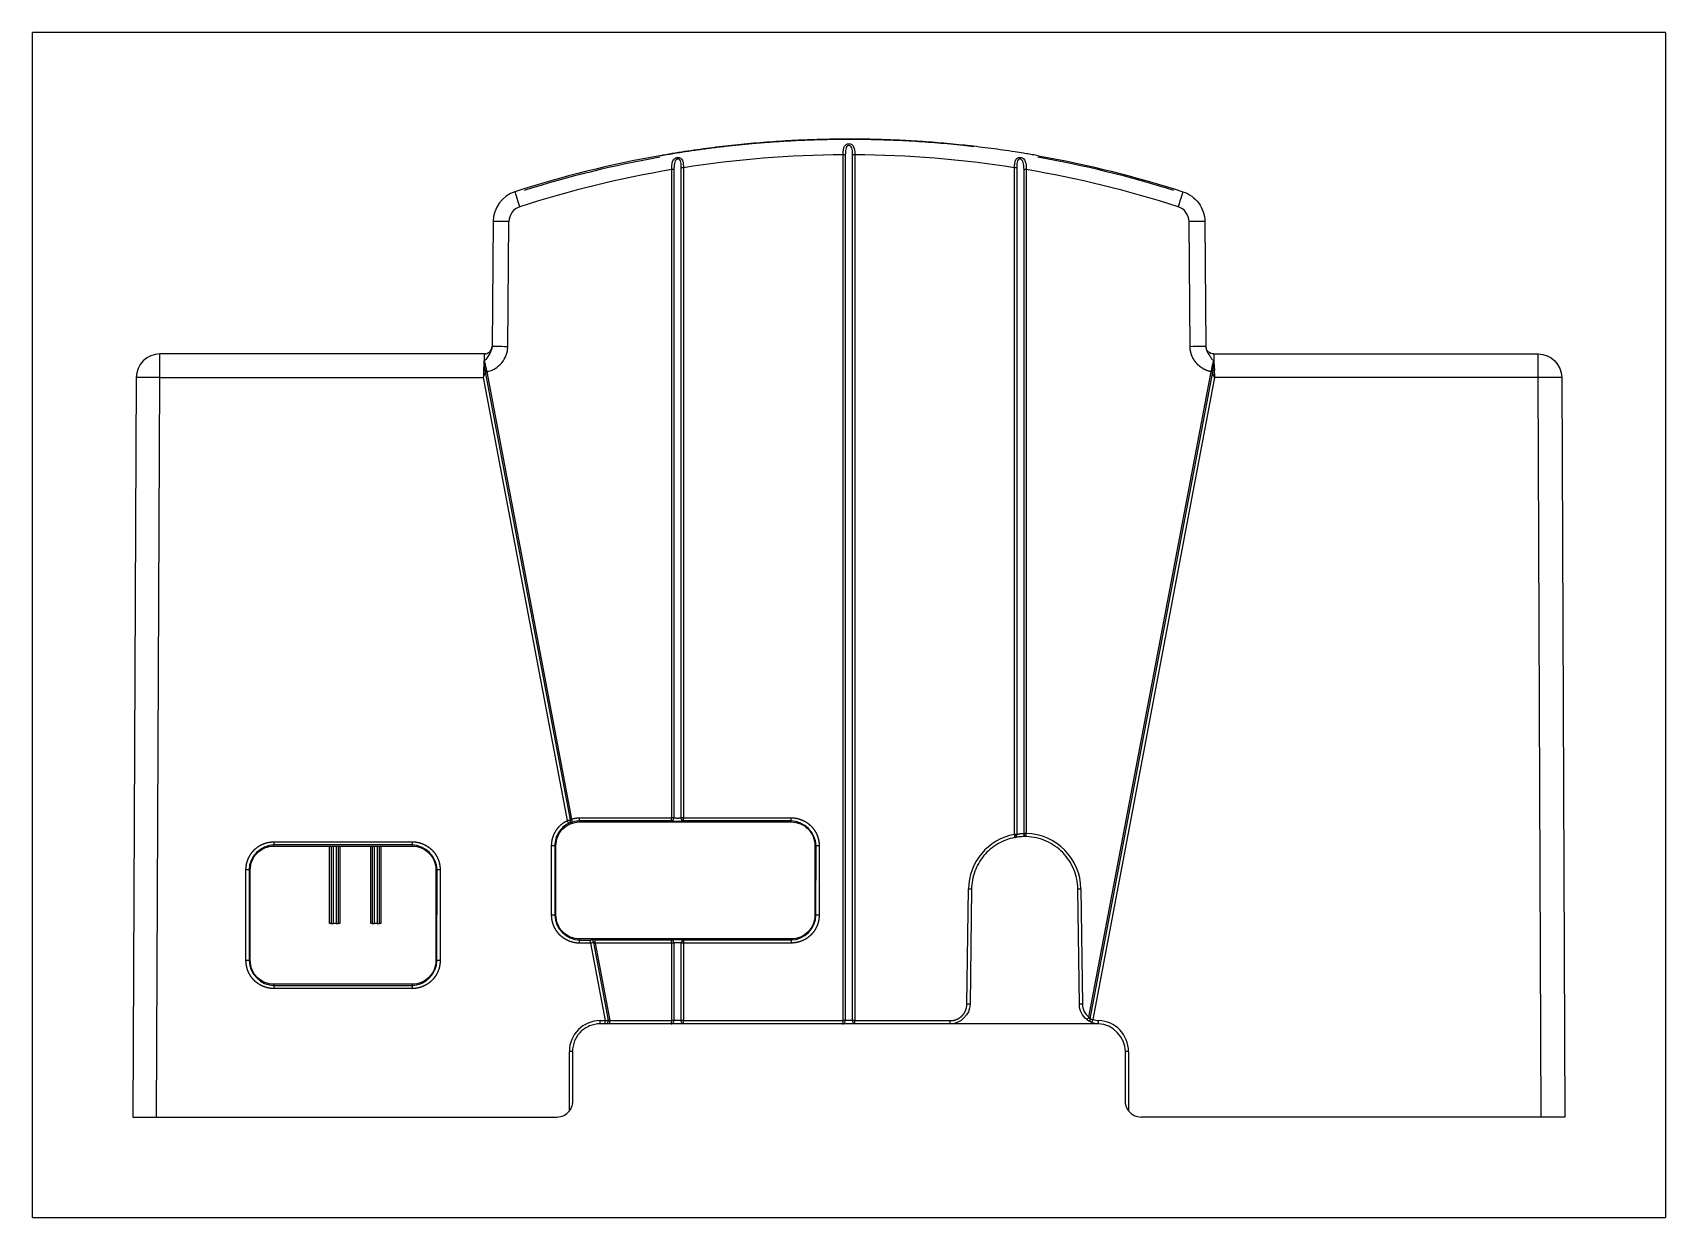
# Model space of a CAD drawing. Header units: inches. Extents: x 0 to 1189, y 0 to 841.
# Drawn here: x 337.7 to 441.1, y 459.9 to 534.9 of the extents above; entities that cross this region are included whole.
import ezdxf

# ---------------------------------------------------------------- set-up
doc = ezdxf.new("R2010")
doc.units = ezdxf.units.IN
doc.header["$MEASUREMENT"] = 0
doc.layers.add('1', color=7, linetype='Continuous', true_color=0xffffff)

msp = doc.modelspace()

# ---------------------------------------------------------------- linework, layer by layer
at = {"layer": '1', "color": 251}
for p, q in [((337.7018, 459.9205), (337.7018, 534.9089)), ((441.0568, 534.9089), (337.7018, 534.9089)), ((441.0568, 534.9089), (441.0568, 459.9205)), ((337.7018, 459.9205), (441.0568, 459.9205))]:
    msp.add_line(p, q, dxfattribs=at)
at = {"layer": '1', "color": 21}
for p, q in [((389.006, 472.3712), (389.006, 527.1729)), ((389.1451, 527.1726), (389.1451, 472.3708)), ((389.6086, 472.3708), (389.6086, 527.1726)), ((389.7477, 527.1729), (389.7477, 472.3712)), ((378.156, 485.2116), (378.156, 526.2383)), ((378.2951, 526.238), (378.2951, 485.2113)), ((378.7586, 485.2113), (378.7586, 526.3583)), ((378.8977, 526.3586), (378.8977, 485.2116)), ((399.856, 484.1621), (399.856, 526.3586)), ((399.9951, 526.3583), (399.9951, 484.1618)), ((400.4586, 484.2195), (400.4586, 526.238)), ((400.5977, 526.2383), (400.5977, 484.2199)), ((366.85, 522.9533), (366.7809, 515.0364)), ((367.7809, 515.0312), (367.85, 522.9481)), ((410.9728, 515.0312), (410.9037, 522.9481)), ((411.9037, 522.9533), (411.9728, 515.0364)), ((366.7809, 515.0364), (366.7812, 515.0661)), ((411.9728, 515.0364), (411.9725, 515.0661)), ((345.7561, 513.0757), (345.7561, 514.5705)), ((366.2812, 514.5705), (345.7561, 514.5705)), ((412.4725, 514.5705), (432.9976, 514.5705)), ((432.9976, 513.0757), (432.9976, 514.5705)), ((344.2561, 513.077), (344.0518, 466.2705)), ((345.5518, 466.2705), (345.7561, 513.0757)), ((345.7561, 513.0757), (366.2302, 513.0757)), ((366.2302, 513.0757), (371.5439, 485.0339)), ((371.7437, 485.0813), (366.3716, 513.4314)), ((366.4522, 513.4466), (371.8173, 485.1335)), ((404.5606, 472.5954), (412.3015, 513.4466)), ((412.3821, 513.4314), (404.6241, 472.4902)), ((412.5235, 513.0757), (404.8241, 472.4437)), ((432.9976, 513.0757), (412.5235, 513.0757)), ((433.2019, 466.2705), (432.9976, 513.0757)), ((434.4976, 513.077), (434.7018, 466.2705)), ((372.3268, 485.0096), (372.3268, 485.2101)), ((372.3268, 485.2101), (378.156, 485.2101)), ((372.3268, 484.9455), (372.3268, 485.0096)), ((378.1237, 485.0096), (372.3268, 485.0096)), ((372.3268, 484.9455), (385.7268, 484.9455)), ((378.8977, 485.2101), (385.7268, 485.2101)), ((385.7268, 485.0096), (378.93, 485.0096)), ((385.7268, 485.0096), (385.7268, 485.2101)), ((385.7268, 484.9455), (385.7268, 485.0096)), ((352.9768, 483.6926), (361.7268, 483.6926)), ((352.9768, 483.6926), (352.9768, 483.4922)), ((361.7268, 483.4922), (352.9768, 483.4922)), ((352.9768, 483.4205), (352.9768, 483.4922)), ((352.9768, 483.4205), (361.7268, 483.4205)), ((356.5018, 478.5205), (356.5018, 483.4207)), ((356.601, 483.4207), (356.601, 478.5205)), ((356.748, 478.5205), (356.748, 483.4207)), ((356.9057, 483.4207), (356.9057, 478.5205)), ((357.0527, 478.5205), (357.0527, 483.4207)), ((357.1518, 483.4207), (357.1518, 478.5205)), ((359.1018, 478.5205), (359.1018, 483.4207)), ((359.201, 483.4207), (359.201, 478.5205)), ((359.348, 478.5205), (359.348, 483.4207)), ((359.5057, 483.4207), (359.5057, 478.5205)), ((359.6527, 478.5205), (359.6527, 483.4207)), ((359.7518, 483.4207), (359.7518, 478.5205)), ((361.7268, 483.6926), (361.7268, 483.4922)), ((361.7268, 483.4205), (361.7268, 483.4922)), ((370.5561, 479.0461), (370.5553, 483.4461)), ((370.8268, 483.4455), (370.755, 483.4454)), ((370.755, 483.4454), (370.7558, 479.0454)), ((370.8268, 479.0455), (370.8268, 483.4455)), ((387.2268, 483.4455), (387.2268, 479.0455)), ((387.2268, 483.4455), (387.2908, 483.4454)), ((387.29, 479.0454), (387.2908, 483.4454)), ((387.4905, 483.4461), (387.4897, 479.0461)), ((351.2066, 476.1711), (351.2056, 481.9211)), ((351.4768, 481.9205), (351.4053, 481.9204)), ((351.4053, 481.9204), (351.4064, 476.1704)), ((351.4768, 476.1705), (351.4768, 481.9205)), ((363.2268, 481.9205), (363.2268, 476.1705)), ((363.2268, 481.9205), (363.2984, 481.9204)), ((363.2973, 476.1704), (363.2984, 481.9204)), ((363.4981, 481.9211), (363.4971, 476.1711)), ((396.843, 473.4074), (396.9385, 480.7042)), ((397.1385, 480.7009), (397.043, 473.4041)), ((403.9607, 473.4029), (403.8652, 480.7009)), ((404.0652, 480.7042), (404.1607, 473.4062)), ((370.8268, 479.0455), (370.7558, 479.0454)), ((387.2268, 479.0455), (387.29, 479.0454)), ((356.601, 478.5205), (356.5018, 478.5205)), ((356.601, 478.5205), (356.748, 478.5205)), ((356.9057, 478.5205), (356.748, 478.5205)), ((356.9057, 478.5205), (357.0527, 478.5205)), ((357.1518, 478.5205), (357.0527, 478.5205)), ((359.201, 478.5205), (359.1018, 478.5205)), ((359.201, 478.5205), (359.348, 478.5205)), ((359.5057, 478.5205), (359.348, 478.5205)), ((359.5057, 478.5205), (359.6527, 478.5205)), ((359.7518, 478.5205), (359.6527, 478.5205)), ((372.3268, 477.5455), (372.3268, 477.4747)), ((385.7268, 477.5455), (372.3268, 477.5455)), ((385.7268, 477.5455), (385.7268, 477.4825)), ((372.3268, 477.2756), (372.3268, 477.4747)), ((372.3268, 477.4747), (373.014, 477.4747)), ((373.014, 477.2756), (372.3268, 477.2756)), ((373.014, 477.2756), (373.014, 477.4747)), ((373.014, 477.2756), (373.9434, 472.3712)), ((374.1464, 472.4014), (373.2168, 477.307)), ((373.3048, 477.4825), (378.1237, 477.4825)), ((373.3048, 477.2835), (373.3048, 477.4825)), ((373.3048, 477.2835), (374.2356, 472.3712)), ((378.156, 477.2835), (373.3048, 477.2835)), ((378.156, 472.3712), (378.156, 477.2818)), ((378.2951, 477.2814), (378.2951, 472.3708)), ((378.7586, 472.3708), (378.7586, 477.2814)), ((385.7268, 477.2835), (378.8977, 477.2835)), ((378.8977, 477.2818), (378.8977, 472.3712)), ((378.93, 477.4825), (385.7268, 477.4825)), ((385.7268, 477.4825), (385.7268, 477.2835)), ((351.4768, 476.1705), (351.4064, 476.1704)), ((363.2268, 476.1705), (363.2973, 476.1704)), ((352.9768, 474.6705), (352.9768, 474.6002)), ((361.7268, 474.6705), (352.9768, 474.6705)), ((352.9768, 474.6002), (352.9768, 474.4012)), ((352.9768, 474.6002), (361.7268, 474.6002)), ((361.7268, 474.4012), (352.9768, 474.4012)), ((361.7268, 474.6705), (361.7268, 474.6002)), ((361.7268, 474.6002), (361.7268, 474.4012)), ((373.6268, 472.1705), (373.6268, 472.3712)), ((373.6268, 472.3712), (373.9434, 472.3712)), ((373.9434, 472.1705), (373.9434, 472.3712)), ((374.2356, 472.1705), (374.2356, 472.3712)), ((374.2356, 472.3712), (378.156, 472.3712)), ((378.156, 472.3707), (378.156, 472.3712)), ((378.2951, 472.3708), (378.2951, 472.3707)), ((378.7586, 472.3707), (378.7586, 472.3708)), ((378.8977, 472.3712), (389.006, 472.3712)), ((378.8977, 472.3712), (378.8977, 472.3707)), ((389.006, 472.3707), (389.006, 472.3712)), ((389.1451, 472.3708), (389.1451, 472.3707)), ((389.6086, 472.3707), (389.6086, 472.3708)), ((389.7477, 472.3712), (395.7931, 472.3712)), ((389.7477, 472.3712), (389.7477, 472.3707)), ((395.7931, 472.1705), (395.7931, 472.3712)), ((405.1757, 472.1698), (405.1813, 472.3704)), ((373.9434, 472.1705), (373.6268, 472.1705)), ((373.9851, 472.1705), (373.9434, 472.1705)), ((374.2356, 472.1705), (373.9851, 472.1705)), ((378.1237, 472.1705), (374.2356, 472.1705)), ((378.93, 472.1705), (378.1237, 472.1705)), ((388.9737, 472.1705), (378.93, 472.1705)), ((389.78, 472.1705), (388.9737, 472.1705)), ((395.7931, 472.1705), (389.78, 472.1705)), ((405.1268, 472.1705), (395.8078, 472.1705)), ((371.6768, 466.6705), (371.6768, 470.4212)), ((371.8768, 470.4205), (371.8768, 467.2705)), ((406.8768, 467.2705), (406.8768, 470.4205)), ((407.0768, 470.4212), (407.0768, 466.6705)), ((344.0518, 466.2705), (345.5518, 466.2705)), ((345.5518, 466.2705), (370.8768, 466.2705)), ((433.2019, 466.2705), (407.8768, 466.2705)), ((434.7018, 466.2705), (433.2019, 466.2705))]:
    msp.add_line(p, q, dxfattribs=at)
for centre, radius, start, end in [((368.8499, 522.9394), 1, 107.909807, 179.499995), ((409.9038, 522.9394), 1, 0.500005, 72.090193), ((366.2812, 515.0705), 0.5, 270, 359.5), ((345.7561, 513.0705), 1.5, 90, 179.75), ((400.5018, 480.6575), 3.5636, 100.441007, 179.25), ((400.5018, 480.6575), 3.5636, 0.75005, 88.459385), ((405.2106, 473.42), 1.05, 180.75, 231.749793), ((373.6268, 470.4212), 1.95, 90, 180), ((405.1268, 470.4212), 1.95, 0, 88.400113), ((370.8768, 467.2705), 1, 270, 323.130102), ((407.8768, 467.2705), 1, 216.869898, 270)]:
    msp.add_arc(centre, radius, start, end, dxfattribs=at)
at = {"layer": '1', "color": 21, "extrusion": (0, 0, -1)}
for centre, radius, start, end in [((-412.4725, 515.0705), 0.5, 270, 359.5), ((-432.9976, 513.0705), 1.5, 90, 179.75)]:
    msp.add_arc(centre, radius, start, end, dxfattribs=at)
at = {"layer": '1', "color": 21}
for centre, major_axis, ratio, start_param, end_param in [((389.3768, 459.4239), (0, 67.75), 1, 0.00547324, 0.15529787), ((389.006, 527.1724), (0.15, 0), 0.00349065, 0.38439677, 1.57079633), ((389.7477, 527.1724), (-0.15, 0), 0.00349065, 4.71238898, 5.89878853), ((389.3768, 459.4239), (0, 67.75), 1, 6.12788744, 6.27771207), ((389.3768, 459.4239), (67.75, 0), 1, 1.73718381, 1.88338133), ((389.3768, 459.4222), (68.65, 0), 1, 1.74594566, 1.8750085), ((378.156, 526.2378), (0.15, 0), 0.00349065, 0.38439677, 1.57079633), ((378.8977, 526.3581), (-0.15, 0), 0.00349065, 4.71238898, 5.89878853), ((399.856, 526.3581), (-0.15, 0), 0.00349065, 3.52598943, 4.71238898), ((400.5977, 526.2378), (0.15, 0), 0.00349065, 1.57079633, 2.75719588), ((389.3768, 459.4239), (67.75, 0), 1, 1.25821132, 1.40440884), ((389.3768, 459.4222), (0, 68.65), 1, 5.97897314, 6.10803598), ((368.5424, 523.8874), (-0.3075, 0.9515), 0.00107355, 4.71571049, 6.28318531), ((410.2113, 523.8874), (0.3075, 0.9515), 0.00107355, 0, 1.56747482), ((367.8506, 522.9443), (-1, 0.0087), 0.00349056, 4.71244991, 6.28318531), ((410.9031, 522.9449), (1, 0.0087), 0.00349056, 0, 1.5707354), ((367.7815, 515.0274), (-1, 0.0087), 0.00349052, 4.71244991, 6.28318531), ((410.9722, 515.028), (1, 0.0087), 0.00349052, 0, 1.5707354), ((366.2621, 513.801), (0.1499, -0.0065), 0.54078359, 1.22564991, 1.59411912), ((366.2754, 513.9746), (0.1491, -0.0168), 0.66740656, 1.55026049, 1.64567867), ((366.2992, 514.1398), (-0.0972, -0.0235), 0.63991724, 1.32070038, 1.45791893), ((366.3521, 513.9245), (-0.097, -0.0242), 0.44363057, 1.08269576, 1.51743073), ((412.4016, 513.9245), (0.097, -0.0242), 0.44363057, 4.76575458, 5.20048955), ((412.4916, 513.801), (-0.1499, -0.0065), 0.54078359, 4.68906619, 5.0575354), ((412.4545, 514.1398), (0.0972, -0.0235), 0.63991724, 4.82526638, 4.96248493), ((412.4783, 513.9746), (-0.1491, -0.0168), 0.66740656, 4.63750664, 4.73292481), ((345.7564, 513.0703), (1.5, -0.0065), 0.00349062, 1.57082679, 3.14159265), ((366.2479, 513.4756), (0.1498, 0.0082), 0.29966713, 0.71798165, 1.55437004), ((366.4333, 513.5351), (-0.0971, -0.024), 0.08495399, 0.68143748, 1.56292456), ((366.4514, 513.4512), (-0.0983, -0.0183), 0.00738148, 0.60758065, 1.57005958), ((366.4522, 513.4469), (0.0983, 0.0186), 0.00342962, 3.74918835, 4.7117391), ((412.3015, 513.4469), (0.0983, -0.0186), 0.00342962, 4.71303886, 5.67558961), ((412.3023, 513.4512), (0.0983, -0.0183), 0.00738148, 4.71312573, 5.67560465), ((412.3204, 513.5351), (0.0971, -0.024), 0.08495399, 4.72026075, 5.60174783), ((412.5057, 513.4756), (-0.1498, 0.0082), 0.29966713, 4.72881527, 5.56520366), ((432.9973, 513.0706), (-1.5, -0.0065), 0.00349062, 3.14159265, 4.71235852), ((371.5439, 485.0332), (-0.0882, 0.1795), 0.00153936, 3.19390402, 4.71552188), ((371.5824, 485.0503), (-0.0703, 0.1872), 0.8171319, 3.23242043, 4.57339983), ((371.8173, 485.1328), (-0.0582, 0.1913), 0.00101646, 3.19390757, 4.71572837), ((378.5268, 485.0201), (0.45, 0), 0.05239851, 3.60214665, 5.82263132), ((378.156, 485.2111), (-0.15, 0), 0.00349065, 3.52598943, 4.71238898), ((378.156, 485.2095), (0.1499, -0.0049), 0.00348876, 0.3858556, 1.57091126), ((378.8977, 485.2111), (-0.15, 0), 0.00349065, 4.71238898, 5.89878853), ((378.8977, 485.2095), (0.1499, 0.0049), 0.00348876, 1.57068139, 2.75573706), ((399.856, 484.1616), (-0.15, 0), 0.00349065, 3.52598943, 4.71238898), ((399.8564, 484.1527), (0.1496, 0.0108), 0.17162563, 4.73200771, 5.89054593), ((400.5977, 484.2193), (-0.15, 0), 0.00349065, 4.71238898, 5.89878853), ((400.5976, 484.2177), (0.15, -0.002), 0.0296424, 3.52623888, 4.71189532), ((370.5553, 483.4454), (-0.2, 0), 0.00349065, 3.19395285, 4.71238834), ((387.4905, 483.4454), (-0.2, 0), 0.00349065, 4.71238962, 6.23082511), ((351.2056, 481.9204), (-0.2, 0), 0.00349065, 3.19395285, 4.71238834), ((363.4981, 481.9204), (-0.2, 0), 0.00349065, 4.71238962, 6.23082511), ((396.9394, 480.7031), (0.2, -0.0026), 0.00349035, 0, 1.57088772), ((404.0643, 480.7039), (-0.2, -0.0026), 0.00349123, 4.71229758, 6.28318531), ((370.5561, 479.0454), (-0.2, 0), 0.00349065, 3.19395285, 4.71238834), ((387.4897, 479.0454), (-0.2, 0), 0.00349065, 4.71238962, 6.23082511), ((373.0135, 477.4773), (-0.0509, 0), 0.05149563, 1.58123253, 2.54378331), ((373.308, 477.4668), (-0.3054, 0.0002), 0.05149563, 4.72282522, 5.68537596), ((373.0556, 477.2761), (0.015, -0.1994), 0.81925497, 1.66490959, 3.05019712), ((378.5268, 477.472), (0.45, 0), 0.05241769, 0.46055399, 2.68103866), ((378.156, 477.283), (-0.1499, -0.0056), 0.00348818, 3.52761318, 4.71225765), ((378.156, 477.2812), (0.15, 0), 0.00349065, 0.38439677, 1.57079633), ((378.8977, 477.2812), (0.15, 0), 0.00349065, 1.57079633, 2.75719588), ((378.8977, 477.283), (-0.1499, 0.0056), 0.00348818, 4.71252031, 5.89716478), ((351.2066, 476.1704), (-0.2, 0), 0.00349065, 3.19395285, 4.71238834), ((363.4971, 476.1704), (-0.2, 0), 0.00349065, 4.71238962, 6.23082511), ((396.8439, 473.4063), (0.2, -0.0026), 0.00349035, 0, 1.57088772), ((404.1598, 473.406), (-0.2, -0.0026), 0.00349035, 4.71229759, 6.28318531), ((373.9851, 472.3705), (0, -0.2), 0.81613904, 0, 1.72620168), ((378.156, 472.3706), (-0.15, 0), 0.00349065, 3.52598943, 4.71238898), ((378.156, 472.3705), (0.15, 0.0001), 0.00130899, 0.38439524, 1.57079517), ((378.5268, 472.3705), (0.25, 0), 0.00279252, 0.38439694, 2.75719572), ((378.8977, 472.3706), (-0.15, 0), 0.00349065, 4.71238898, 5.89878853), ((378.8977, 472.3705), (0.15, -0.0001), 0.00130899, 1.57079844, 2.75719741), ((389.006, 472.3706), (-0.15, 0), 0.00349065, 3.52598943, 4.71238898), ((389.006, 472.3705), (0.15, 0.0001), 0.00130899, 0.38439524, 1.57079517), ((389.3768, 472.3705), (0.25, 0), 0.00279252, 0.38439694, 2.75719572), ((389.7477, 472.3706), (-0.15, 0), 0.00349065, 4.71238898, 5.89878853), ((389.7477, 472.3705), (0.15, -0.0001), 0.00130899, 1.57079844, 2.75719741), ((404.5606, 472.5947), (-0.1238, -0.1571), 0.00216106, 4.70964772, 6.28318531), ((404.7854, 472.4592), (-0.081, -0.1829), 0.81395982, 4.89847805, 6.28318531), ((404.8241, 472.443), (-0.0736, -0.186), 0.00128507, 4.70914348, 6.28318531), ((405.2106, 473.42), (0.219, 1.0269), 1, 2.97468414, 3.32377456), ((371.6768, 470.4205), (0.2, 0), 0.00349065, 0, 1.57079633), ((407.0768, 470.4205), (-0.2, 0), 0.00349065, 4.71238898, 6.28318531)]:
    msp.add_ellipse(centre, major_axis=major_axis, ratio=ratio, start_param=start_param, end_param=end_param, dxfattribs=at)
for points, degree, knots in [([(401.3566, 527.117), (401.2321, 527.1388), (400.9849, 527.1822), (400.6719, 527.2348), (400.3012, 527.2956), (399.8057, 527.3742), (399.1267, 527.4753), (398.1326, 527.6122), (396.887, 527.763), (395.3882, 527.9114), (393.8861, 528.027), (392.3824, 528.1096), (390.8793, 528.1591), (389.6089, 528.1731), (388.5714, 528.167), (387.7663, 528.1528), (386.9619, 528.1291), (386.1582, 528.096), (385.3554, 528.0535), (384.5535, 528.0016), (383.7526, 527.9404), (382.953, 527.8699), (382.1546, 527.7901), (381.3576, 527.7012), (380.5621, 527.6029), (379.7681, 527.4956), (378.9759, 527.3789), (378.1854, 527.2537), (377.6598, 527.1626), (377.3971, 527.117)], 3, [0, 0, 0, 0, 0.01574459, 0.03126916, 0.03953801, 0.06253422, 0.09377149, 0.12505366, 0.18753287, 0.25005799, 0.31266733, 0.37519335, 0.43763649, 0.49999743, 0.53344867, 0.56688275, 0.6002998, 0.63369993, 0.66708323, 0.70044977, 0.73379961, 0.76713279, 0.80044934, 0.83374927, 0.86703262, 0.90029936, 0.93354951, 0.96678306, 1, 1, 1, 1]), ([(377.3971, 527.117), (377.5394, 527.1419), (377.824, 527.1917), (378.2511, 527.263), (378.6781, 527.3317), (379.105, 527.3975), (379.5318, 527.4607), (379.9585, 527.5211), (380.385, 527.5787), (380.8114, 527.6337), (381.2375, 527.6859), (381.6635, 527.7354), (382.0893, 527.7821), (382.5148, 527.8262), (382.9401, 527.8676), (383.4096, 527.9103), (384.0305, 527.9624), (384.9103, 528.0269), (386.1121, 528.0967), (387.6367, 528.1549), (389.0296, 528.1738), (390.1823, 528.167), (390.9874, 528.1528), (391.7918, 528.1291), (392.5955, 528.096), (393.3983, 528.0535), (394.2002, 528.0016), (395.0011, 527.9404), (395.8007, 527.8699), (396.561, 527.794), (397.0545, 527.7393), (397.2821, 527.7129)], 3, [0, 0, 0, 0, 0.02171548, 0.04340491, 0.06506829, 0.08670563, 0.10831693, 0.12990219, 0.15146142, 0.17299461, 0.19450177, 0.2159829, 0.23743801, 0.25886711, 0.28027018, 0.30164725, 0.32971443, 0.37389791, 0.43419755, 0.51061347, 0.60314658, 0.64349854, 0.68382979, 0.7241405, 0.76443079, 0.80470078, 0.84495055, 0.88518017, 0.9253897, 0.96557916, 1, 1, 1, 1]), ([(389.006, 527.1729), (389.0088, 527.2745), (389.0136, 527.4563), (389.0659, 527.6815), (389.1737, 527.8359), (389.354, 527.8959), (389.5135, 527.8621), (389.6457, 527.7646), (389.7383, 527.5375), (389.7442, 527.3096), (389.7477, 527.1729)], 3, [0, 0, 0, 0, 0.15982092, 0.28607761, 0.39346343, 0.4995463, 0.57112041, 0.64291839, 0.78589804, 1, 1, 1, 1]), ([(389.6086, 527.1726), (389.6051, 527.2944), (389.5998, 527.4772), (389.5447, 527.6956), (389.3768, 527.8142), (389.2089, 527.6956), (389.1539, 527.4772), (389.1486, 527.2944), (389.1451, 527.1726)], 3, [0, 0, 0, 0, 0.25221599, 0.37833586, 0.50000072, 0.62171678, 0.74778717, 1, 1, 1, 1]), ([(378.156, 526.2383), (378.157, 526.3667), (378.1588, 526.5916), (378.2391, 526.8654), (378.4274, 527.0133), (378.6236, 527.0219), (378.7759, 526.9499), (378.8806, 526.7258), (378.8912, 526.4964), (378.8977, 526.3586)], 3, [0, 0, 0, 0, 0.20016306, 0.35066167, 0.49871132, 0.5705542, 0.64240454, 0.78528734, 1, 1, 1, 1]), ([(378.7586, 526.3583), (378.7548, 526.4744), (378.749, 526.6483), (378.7024, 526.8685), (378.5101, 526.9444), (378.3679, 526.792), (378.3027, 526.5643), (378.2981, 526.3684), (378.2951, 526.238)], 3, [0, 0, 0, 0, 0.23998066, 0.35967427, 0.4729215, 0.60266782, 0.73522425, 1, 1, 1, 1]), ([(399.856, 526.3586), (399.8618, 526.4633), (399.8718, 526.6466), (399.9305, 526.8703), (400.0548, 527.0119), (400.3028, 527.0288), (400.5048, 526.8758), (400.5948, 526.6069), (400.5966, 526.3765), (400.5977, 526.2383)], 3, [0, 0, 0, 0, 0.16396633, 0.28713056, 0.39438108, 0.50001019, 0.64145927, 0.78489086, 1, 1, 1, 1]), ([(400.4586, 526.238), (400.4574, 526.3581), (400.4549, 526.5951), (400.363, 526.856), (400.1867, 526.9266), (400.0518, 526.8668), (400.0043, 526.6492), (399.9988, 526.4747), (399.9951, 526.3583)], 3, [0, 0, 0, 0, 0.253501, 0.49974905, 0.52516468, 0.63897989, 0.75916117, 1, 1, 1, 1]), ([(410.5188, 524.839), (410.717, 524.7749), (410.905, 524.6797), (411.2428, 524.436), (411.3925, 524.2876), (411.639, 523.9519), (411.7358, 523.7647), (411.8673, 523.3695), (411.9019, 523.1616), (411.9037, 522.9533)], 3, [0, 0, 0, 0, 0.25, 0.25, 0.5, 0.5, 0.75, 0.75, 1, 1, 1, 1]), ([(366.7809, 515.0364), (366.7797, 514.8926), (366.7245, 514.7554), (366.5878, 514.5252), (366.5333, 514.4394), (366.4145, 514.2559), (366.3492, 514.1532), (366.2817, 514.1457)], 3, [0, 0, 0, 0, 0.5, 0.5, 0.75, 0.75, 1, 1, 1, 1]), ([(366.4522, 513.4466), (366.5429, 513.4677), (366.7246, 513.5101), (367.0568, 513.6823), (367.4176, 513.9859), (367.6585, 514.393), (367.7635, 514.7519), (367.7751, 514.9381), (367.7809, 515.0312)], 3, [0, 0, 0, 0, 0.12492742, 0.25035105, 0.49992338, 0.7495639, 0.87477128, 1, 1, 1, 1]), ([(412.3015, 513.4466), (412.1684, 513.4682), (412.0333, 513.5209), (411.9067, 513.5703), (411.783, 513.6455), (411.6643, 513.7176), (411.5574, 513.8088), (411.4505, 513.8999), (411.3601, 514.0065), (411.2699, 514.1128), (411.1981, 514.2337), (411.1261, 514.355), (411.0764, 514.4851), (411.0269, 514.6148), (411.0005, 514.7535), (410.9741, 514.8917), (410.9728, 515.0312)], 2, [0, 0, 0, 0.125, 0.125, 0.25, 0.25, 0.375, 0.375, 0.5, 0.5, 0.625, 0.625, 0.75, 0.75, 0.875, 0.875, 1, 1, 1]), ([(411.9728, 515.0364), (411.9871, 514.9462), (412.0177, 514.7523), (412.1551, 514.5373), (412.2738, 514.3593), (412.3572, 514.2091), (412.4433, 514.1615), (412.4719, 514.1457)], 3, [0, 0, 0, 0, 0.23235504, 0.49930481, 0.7514127, 0.91707986, 1, 1, 1, 1]), ([(366.2621, 513.8822), (366.2605, 513.8538), (366.2572, 513.7969), (366.2496, 513.7076), (366.2452, 513.6156), (366.247, 513.5523), (366.2479, 513.5206)], 3, [0, 0, 0, 0, 0.24984312, 0.499937, 0.74983805, 1, 1, 1, 1]), ([(366.3577, 513.8801), (366.3706, 513.8237), (366.39, 513.7391), (366.4125, 513.618), (366.4272, 513.5571), (366.4345, 513.5266)], 3, [0, 0, 0, 0, 0.49932247, 0.74968664, 1, 1, 1, 1]), ([(412.3192, 513.5266), (412.3329, 513.5876), (412.3536, 513.6791), (412.3753, 513.7969), (412.3891, 513.8524), (412.396, 513.8801)], 3, [0, 0, 0, 0, 0.49986769, 0.75017166, 1, 1, 1, 1]), ([(412.4725, 514.5705), (412.4728, 514.5499), (412.4729, 514.5379), (412.4731, 514.5231), (412.4733, 514.5056), (412.4735, 514.4852), (412.4738, 514.462), (412.4741, 514.4359), (412.4744, 514.407), (412.4748, 514.3752), (412.4752, 514.3407), (412.4756, 514.3033), (412.4761, 514.2631), (412.4766, 514.2201), (412.4771, 514.1745), (412.4777, 514.1263), (412.4781, 514.0922), (412.4783, 514.075)], 3, [0, 0, 0, 0, 0.25098696, 0.30222744, 0.35381564, 0.40575158, 0.45803526, 0.5106667, 0.56364589, 0.61697286, 0.67064761, 0.72467015, 0.77904049, 0.83375863, 0.88882459, 0.94423838, 1, 1, 1, 1]), ([(412.4916, 513.8822), (412.4922, 513.8695), (412.4935, 513.8413), (412.4972, 513.7919), (412.5007, 513.746), (412.5046, 513.6946), (412.5069, 513.6436), (412.5079, 513.5813), (412.5065, 513.5403), (412.5057, 513.5206)], 3, [0, 0, 0, 0, 0.11190364, 0.24984661, 0.42744873, 0.49993379, 0.6775914, 0.84421244, 1, 1, 1, 1]), ([(366.2479, 513.5206), (366.2485, 513.5061), (366.2497, 513.4772), (366.2501, 513.4334), (366.2495, 513.3894), (366.2481, 513.3451), (366.245, 513.2783), (366.2391, 513.1885), (366.2332, 513.1133), (366.2302, 513.0757)], 3, [0, 0, 0, 0, 0.10024432, 0.20029845, 0.30023936, 0.4001337, 0.50003603, 0.74981272, 1, 1, 1, 1]), ([(366.2302, 513.0757), (366.2583, 513.1376), (366.3003, 513.2304), (366.3471, 513.3501), (366.363, 513.4072), (366.3709, 513.4357)], 3, [0, 0, 0, 0, 0.50075274, 0.75079724, 1, 1, 1, 1]), ([(412.5235, 513.0757), (412.5173, 513.0893), (412.5051, 513.116), (412.4874, 513.1551), (412.471, 513.1921), (412.4558, 513.2271), (412.442, 513.2601), (412.4297, 513.2911), (412.4187, 513.3201), (412.4092, 513.3471), (412.4009, 513.3721), (412.3939, 513.395), (412.3879, 513.4161), (412.3845, 513.4294), (412.3829, 513.4357)], 3, [0, 0, 0, 0, 0.11065141, 0.21633226, 0.31704321, 0.41278502, 0.50355865, 0.58936522, 0.67020611, 0.74608299, 0.81699791, 0.88295343, 0.94395276, 1, 1, 1, 1]), ([(412.5057, 513.5206), (412.5051, 513.5045), (412.5038, 513.471), (412.5038, 513.4182), (412.505, 513.3609), (412.508, 513.2906), (412.5142, 513.1952), (412.52, 513.12), (412.5235, 513.0757)], 3, [0, 0, 0, 0, 0.11153731, 0.2320036, 0.36147886, 0.50002742, 0.70571777, 1, 1, 1, 1]), ([(370.5553, 483.4461), (370.5554, 483.568), (370.5729, 483.6909), (370.5903, 483.8123), (370.6246, 483.9319), (370.6924, 484.1687), (370.823, 484.3806), (370.9537, 484.5927), (371.1365, 484.7579), (371.3197, 484.9236), (371.5439, 485.0339)], 2, [0, 0, 0, 0.125, 0.125, 0.25, 0.25, 0.5, 0.5, 0.75, 0.75, 1, 1, 1]), ([(371.632, 484.854), (371.5012, 484.7897), (371.3792, 484.7077), (371.163, 484.5124), (371.0694, 484.399), (370.8399, 484.0271), (370.755, 483.7369), (370.755, 483.4454)], 3, [0, 0, 0, 0, 0.25, 0.25, 0.5, 0.5, 1, 1, 1, 1]), ([(370.8268, 483.4455), (370.8268, 483.8382), (370.9885, 484.2284), (371.5439, 484.7838), (371.9341, 484.9455), (372.3268, 484.9455)], 3, [0, 0, 0, 0, 0.5, 0.5, 1, 1, 1, 1]), ([(371.5439, 485.0339), (371.552, 485.0359), (371.5679, 485.0398), (371.5913, 485.0455), (371.6136, 485.0509), (371.6349, 485.056), (371.6548, 485.0607), (371.6733, 485.0651), (371.6904, 485.0691), (371.706, 485.0727), (371.72, 485.076), (371.7327, 485.0788), (371.7396, 485.0804), (371.7441, 485.0814)], 3, [0, 0, 0, 0, 0.10337376, 0.20425274, 0.30263743, 0.39852838, 0.49192618, 0.58283152, 0.67124512, 0.75716781, 0.8406005, 0.92154419, 1, 1, 1, 1]), ([(371.6654, 484.8687), (371.6611, 484.867), (371.6568, 484.8653), (371.6526, 484.8635), (371.6421, 484.8589), (371.6358, 484.8558), (371.6316, 484.8538)], 3, [0, 0, 0, 0, 0.25266376, 0.50079523, 0.75107485, 1, 1, 1, 1]), ([(371.8755, 484.9417), (371.8684, 484.9395), (371.8543, 484.9352), (371.8334, 484.9285), (371.813, 484.9218), (371.7931, 484.9151), (371.7736, 484.9083), (371.7489, 484.8995), (371.7204, 484.8891), (371.6903, 484.8779), (371.6744, 484.872), (371.6663, 484.8691)], 3, [0, 0, 0, 0, 0.08323688, 0.16556152, 0.24766827, 0.33025629, 0.41401203, 0.49959329, 0.6647759, 0.83016616, 1, 1, 1, 1]), ([(371.7437, 485.0813), (371.7473, 485.0843), (371.7508, 485.0872), (371.7613, 485.0957), (371.7769, 485.1076), (371.796, 485.1211), (371.8109, 485.1297), (371.8173, 485.1335)], 3, [0, 0, 0, 0, 0.12543388, 0.29228834, 0.50069119, 0.7856938, 1, 1, 1, 1]), ([(378.1237, 485.0096), (378.1317, 485.0235), (378.1476, 485.0511), (378.1556, 485.1601), (378.156, 485.2076), (378.156, 485.2122)], 3, [0, 0, 0, 0, 0.50063987, 0.99766596, 1, 1, 1, 1]), ([(378.1237, 485.0096), (378.1446, 485.0135), (378.1862, 485.0211), (378.2635, 485.0789), (378.2824, 485.1548), (378.2949, 485.2052)], 3, [0, 0, 0, 0, 0.25284201, 0.50485414, 1, 1, 1, 1]), ([(378.2946, 485.2114), (378.2991, 485.2104), (378.3054, 485.2091), (378.3184, 485.2072), (378.3331, 485.2054), (378.3494, 485.2038), (378.367, 485.2024), (378.3857, 485.2011), (378.4051, 485.2), (378.4251, 485.1991), (378.4455, 485.1983), (378.466, 485.1977), (378.4865, 485.1973), (378.5067, 485.197), (378.5327, 485.1969), (378.5648, 485.1972), (378.603, 485.1981), (378.6408, 485.1995), (378.677, 485.2016), (378.7099, 485.2042), (378.7387, 485.2074), (378.7519, 485.21), (378.7586, 485.2113)], 3, [0, 0, 0, 0, 0.0434089, 0.08599153, 0.12774892, 0.16868217, 0.20879245, 0.24808101, 0.28654918, 0.32419837, 0.36103011, 0.39704601, 0.43224783, 0.46663742, 0.50021679, 0.56318115, 0.62894007, 0.69750479, 0.76888509, 0.84308954, 0.92012565, 1, 1, 1, 1]), ([(378.93, 485.0096), (378.8859, 485.0227), (378.7979, 485.0488), (378.7718, 485.1531), (378.7588, 485.2052)], 3, [0, 0, 0, 0, 0.50034904, 1, 1, 1, 1]), ([(385.7268, 485.2101), (385.8981, 485.21), (386.0701, 485.1753), (386.24, 485.141), (386.4001, 485.0748), (386.5601, 485.0087), (386.7054, 484.9126), (386.851, 484.8163), (386.9726, 484.6946), (387.0946, 484.5725), (387.1918, 484.4268), (387.2869, 484.2842), (387.3541, 484.1223), (387.421, 483.9612), (387.4556, 483.7912), (387.4905, 483.6202), (387.4905, 483.4461)], 2, [0, 0, 0, 0.125, 0.125, 0.25, 0.25, 0.375, 0.375, 0.5, 0.5, 0.625, 0.625, 0.75, 0.75, 0.875, 0.875, 1, 1, 1]), ([(385.7268, 484.9455), (386.1195, 484.9455), (386.5098, 484.7838), (387.0652, 484.2284), (387.2268, 483.8382), (387.2268, 483.4455)], 3, [0, 0, 0, 0, 0.5, 0.5, 1, 1, 1, 1]), ([(399.8618, 483.959), (399.4858, 483.8861), (399.1225, 483.7484), (398.4628, 483.3592), (398.1666, 483.1078), (397.6754, 482.5202), (397.4805, 482.184), (397.2146, 481.4658), (397.1435, 481.0838), (397.1385, 480.7009)], 3, [0, 0, 0, 0, 0.25, 0.25, 0.5, 0.5, 0.75, 0.75, 1, 1, 1, 1]), ([(399.8618, 483.959), (399.867, 483.9696), (399.8775, 483.991), (399.8666, 484.0818), (399.8611, 484.1273)], 3, [0, 0, 0, 0, 0.50007269, 1, 1, 1, 1]), ([(399.8618, 483.959), (399.8801, 483.9651), (399.9168, 483.9772), (399.9614, 484.0227), (399.9859, 484.0729), (399.9937, 484.1123), (399.9953, 484.1325), (399.9955, 484.1427), (399.9954, 484.1478), (399.9953, 484.1526)], 3, [0, 0, 0, 0, 0.25010423, 0.49899602, 0.74833776, 0.87396841, 0.93696788, 0.96850081, 1, 1, 1, 1]), ([(400.6228, 484.0183), (400.6175, 484.0185), (400.6072, 484.0188), (400.5889, 484.0193), (400.5687, 484.0198), (400.5466, 484.0202), (400.5224, 484.0204), (400.4963, 484.0205), (400.4451, 484.0202), (400.3614, 484.0182), (400.2412, 484.0111), (400.1213, 483.9995), (400.0306, 483.9876), (399.9673, 483.9778), (399.9256, 483.9708), (399.8895, 483.9643), (399.8711, 483.9608), (399.8618, 483.959)], 3, [0, 0, 0, 0, 0.03676586, 0.07284308, 0.10844282, 0.14378481, 0.1790936, 0.21459436, 0.25050866, 0.37561518, 0.49980854, 0.62392329, 0.74926495, 0.81197335, 0.87387884, 0.93616646, 1, 1, 1, 1]), ([(399.9955, 484.153), (399.9998, 484.1546), (400.0041, 484.1562), (400.017, 484.1608), (400.0343, 484.1666), (400.0574, 484.1737), (400.0974, 484.185), (400.1541, 484.1984), (400.2039, 484.2073), (400.2499, 484.2138), (400.3, 484.2189), (400.3553, 484.2213), (400.3969, 484.2207), (400.4314, 484.2196), (400.4487, 484.2185), (400.4586, 484.2179)], 3, [0, 0, 0, 0, 0.0356184, 0.07848254, 0.12860702, 0.18599934, 0.25066287, 0.39157183, 0.50022493, 0.50412921, 0.62490901, 0.75165722, 0.80593079, 0.88874106, 1, 1, 1, 1]), ([(400.6227, 484.0183), (400.6043, 484.02), (400.5859, 484.0239), (400.5505, 484.0378), (400.4841, 484.0887), (400.4687, 484.1664), (400.4586, 484.2179)], 3, [0, 0, 0, 0, 0.12675121, 0.25360603, 0.50510086, 1, 1, 1, 1]), ([(403.8652, 480.7009), (403.8596, 481.1274), (403.7719, 481.5527), (403.4448, 482.3406), (403.2055, 482.7029), (402.6092, 483.313), (402.2524, 483.5605), (401.4722, 483.9056), (401.049, 484.0029), (400.6228, 484.0183)], 3, [0, 0, 0, 0, 0.25, 0.25, 0.5, 0.5, 0.75, 0.75, 1, 1, 1, 1]), ([(351.2056, 481.9211), (351.2057, 482.093), (351.2404, 482.2658), (351.2748, 482.4364), (351.3413, 482.5973), (351.4077, 482.7579), (351.5042, 482.9039), (351.6009, 483.0501), (351.7231, 483.1723), (351.8456, 483.2949), (351.9919, 483.3924), (352.1352, 483.488), (352.2977, 483.5555), (352.4595, 483.6227), (352.6302, 483.6575), (352.802, 483.6925), (352.9768, 483.6926)], 2, [0, 0, 0, 0.125, 0.125, 0.25, 0.25, 0.375, 0.375, 0.5, 0.5, 0.625, 0.625, 0.75, 0.75, 0.875, 0.875, 1, 1, 1]), ([(351.4768, 481.9205), (351.4768, 482.3132), (351.6385, 482.7034), (352.1939, 483.2588), (352.5841, 483.4205), (352.9768, 483.4205)], 3, [0, 0, 0, 0, 0.5, 0.5, 1, 1, 1, 1]), ([(361.7268, 483.6926), (361.8988, 483.6925), (362.0716, 483.6577), (362.2422, 483.6233), (362.403, 483.5568), (362.5637, 483.4904), (362.7096, 483.3938), (362.8558, 483.2972), (362.978, 483.1749), (363.1005, 483.0524), (363.1981, 482.906), (363.2936, 482.7628), (363.3611, 482.6002), (363.4283, 482.4384), (363.463, 482.2677), (363.498, 482.0959), (363.4981, 481.9211)], 2, [0, 0, 0, 0.125, 0.125, 0.25, 0.25, 0.375, 0.375, 0.5, 0.5, 0.625, 0.625, 0.75, 0.75, 0.875, 0.875, 1, 1, 1]), ([(361.7268, 483.4205), (362.1195, 483.4205), (362.5098, 483.2588), (363.0652, 482.7034), (363.2268, 482.3132), (363.2268, 481.9205)], 3, [0, 0, 0, 0, 0.5, 0.5, 1, 1, 1, 1]), ([(372.3268, 477.2756), (372.155, 477.2757), (371.9823, 477.3105), (371.8117, 477.3449), (371.651, 477.4114), (371.4905, 477.4777), (371.3446, 477.5742), (371.1984, 477.6708), (371.0763, 477.793), (370.9538, 477.9154), (370.8563, 478.0617), (370.7608, 478.2049), (370.6933, 478.3673), (370.6261, 478.529), (370.5913, 478.6996), (370.5562, 478.8713), (370.5561, 479.0461)], 2, [0, 0, 0, 0.125, 0.125, 0.25, 0.25, 0.375, 0.375, 0.5, 0.5, 0.625, 0.625, 0.75, 0.75, 0.875, 0.875, 1, 1, 1]), ([(372.3268, 477.5455), (371.9341, 477.5455), (371.5439, 477.7071), (370.9885, 478.2625), (370.8268, 478.6528), (370.8268, 479.0455)], 3, [0, 0, 0, 0, 0.5, 0.5, 1, 1, 1, 1]), ([(387.4897, 479.0461), (387.4896, 478.875), (387.4549, 478.7031), (387.4207, 478.5333), (387.3545, 478.3733), (387.2884, 478.2134), (387.1923, 478.0682), (387.0961, 477.9227), (386.9745, 477.8012), (386.8525, 477.6793), (386.7069, 477.5822), (386.5643, 477.4871), (386.4026, 477.4199), (386.2416, 477.3531), (386.0718, 477.3184), (385.9009, 477.2836), (385.7268, 477.2835)], 2, [0, 0, 0, 0.125, 0.125, 0.25, 0.25, 0.375, 0.375, 0.5, 0.5, 0.625, 0.625, 0.75, 0.75, 0.875, 0.875, 1, 1, 1]), ([(387.2268, 479.0455), (387.2268, 478.6528), (387.0652, 478.2625), (386.5098, 477.7071), (386.1195, 477.5455), (385.7268, 477.5455)], 3, [0, 0, 0, 0, 0.5, 0.5, 1, 1, 1, 1]), ([(373.2168, 477.307), (373.2118, 477.3062), (373.2015, 477.3045), (373.1829, 477.3016), (373.1615, 477.2983), (373.1371, 477.2945), (373.1099, 477.2903), (373.08, 477.2857), (373.0477, 477.2807), (373.0254, 477.2774), (373.014, 477.2756)], 3, [0, 0, 0, 0, 0.10673257, 0.218683, 0.33585227, 0.45824112, 0.58585007, 0.71867943, 0.8567294, 1, 1, 1, 1]), ([(373.3048, 477.2835), (373.3, 477.2851), (373.2908, 477.2882), (373.2775, 477.2923), (373.2656, 477.2959), (373.2504, 477.3001), (373.2329, 477.3044), (373.222, 477.3062), (373.2168, 477.307)], 3, [0, 0, 0, 0, 0.14527284, 0.2798317, 0.40376535, 0.51718809, 0.76837993, 1, 1, 1, 1]), ([(378.156, 477.2835), (378.1535, 477.3357), (378.1484, 477.4402), (378.132, 477.4684), (378.1237, 477.4825)], 3, [0, 0, 0, 0, 0.49947808, 1, 1, 1, 1]), ([(378.2949, 477.2884), (378.2816, 477.3401), (378.255, 477.4436), (378.1675, 477.4695), (378.1237, 477.4825)], 3, [0, 0, 0, 0, 0.49962436, 1, 1, 1, 1]), ([(378.7591, 477.2813), (378.7546, 477.2823), (378.7483, 477.2837), (378.7353, 477.2857), (378.7206, 477.2876), (378.7043, 477.2893), (378.6867, 477.2909), (378.668, 477.2922), (378.6486, 477.2934), (378.6286, 477.2944), (378.6082, 477.2952), (378.5877, 477.2958), (378.5672, 477.2963), (378.5469, 477.2965), (378.521, 477.2967), (378.4889, 477.2964), (378.4507, 477.2954), (378.4129, 477.2939), (378.3767, 477.2917), (378.3438, 477.2889), (378.315, 477.2855), (378.3018, 477.2828), (378.2951, 477.2814)], 3, [0, 0, 0, 0, 0.04343383, 0.08603583, 0.12780735, 0.16874985, 0.20886485, 0.248154, 0.28661904, 0.32426183, 0.36108436, 0.39708877, 0.43227734, 0.46665251, 0.50021691, 0.56315378, 0.62888895, 0.69743729, 0.76881183, 0.84302397, 0.92008374, 1, 1, 1, 1]), ([(378.93, 477.4825), (378.9092, 477.4787), (378.8678, 477.4712), (378.7908, 477.4139), (378.7716, 477.3384), (378.7588, 477.2884)], 3, [0, 0, 0, 0, 0.25282396, 0.50481977, 1, 1, 1, 1]), ([(378.93, 477.4825), (378.9217, 477.4684), (378.9053, 477.4402), (378.9002, 477.3357), (378.8977, 477.2835)], 3, [0, 0, 0, 0, 0.50071978, 1, 1, 1, 1]), ([(352.9768, 474.4012), (352.805, 474.4013), (352.6324, 474.4361), (352.4619, 474.4704), (352.3012, 474.5368), (352.1407, 474.6032), (351.9949, 474.6996), (351.8488, 474.7962), (351.7267, 474.9183), (351.6042, 475.0408), (351.5067, 475.187), (351.4112, 475.3301), (351.3438, 475.4925), (351.2766, 475.6542), (351.2418, 475.8247), (351.2068, 475.9963), (351.2066, 476.1711)], 2, [0, 0, 0, 0.125, 0.125, 0.25, 0.25, 0.375, 0.375, 0.5, 0.5, 0.625, 0.625, 0.75, 0.75, 0.875, 0.875, 1, 1, 1]), ([(352.9768, 474.6705), (352.5841, 474.6705), (352.1939, 474.8321), (351.6385, 475.3875), (351.4768, 475.7778), (351.4768, 476.1705)], 3, [0, 0, 0, 0, 0.5, 0.5, 1, 1, 1, 1]), ([(363.4971, 476.1711), (363.4969, 475.9992), (363.4621, 475.8266), (363.4277, 475.6561), (363.3613, 475.4954), (363.2949, 475.335), (363.1984, 475.1891), (363.1018, 475.0431), (362.9797, 474.921), (362.8572, 474.7985), (362.711, 474.7011), (362.5678, 474.6056), (362.4054, 474.5382), (362.2438, 474.471), (362.0732, 474.4363), (361.9016, 474.4013), (361.7268, 474.4012)], 2, [0, 0, 0, 0.125, 0.125, 0.25, 0.25, 0.375, 0.375, 0.5, 0.5, 0.625, 0.625, 0.75, 0.75, 0.875, 0.875, 1, 1, 1]), ([(363.2268, 476.1705), (363.2268, 475.7778), (363.0652, 475.3875), (362.5098, 474.8321), (362.1195, 474.6705), (361.7268, 474.6705)], 3, [0, 0, 0, 0, 0.5, 0.5, 1, 1, 1, 1]), ([(395.7931, 472.3712), (396.0004, 472.3714), (396.1917, 472.4498), (396.3828, 472.5281), (396.5307, 472.6738), (396.6778, 472.8188), (396.7592, 473.0098), (396.8401, 473.1995), (396.843, 473.4074)], 2, [0, 0, 0, 0.25, 0.25, 0.5, 0.5, 0.75, 0.75, 1, 1, 1]), ([(404.4367, 472.4376), (404.2911, 472.5524), (404.1715, 472.7001), (404.0075, 473.0327), (403.9631, 473.2175), (403.9607, 473.4029)], 3, [0, 0, 0, 0, 0.5, 0.5, 1, 1, 1, 1]), ([(373.9434, 472.3712), (373.9518, 472.3724), (373.9683, 472.3749), (373.9924, 472.3785), (374.015, 472.3819), (374.036, 472.3851), (374.0554, 472.388), (374.0732, 472.3907), (374.0892, 472.393), (374.1037, 472.3952), (374.1165, 472.397), (374.1278, 472.3987), (374.1375, 472.4001), (374.1421, 472.4008), (374.1466, 472.4014)], 3, [0, 0, 0, 0, 0.10610328, 0.20806744, 0.30589215, 0.39957711, 0.48912205, 0.57452671, 0.65579089, 0.73291441, 0.80589714, 0.87473899, 0.93943994, 1, 1, 1, 1]), ([(374.1459, 472.4016), (374.1503, 472.4001), (374.1567, 472.3979), (374.1699, 472.3935), (374.1863, 472.388), (374.2083, 472.3804), (374.2256, 472.3746), (374.2356, 472.3712)], 3, [0, 0, 0, 0, 0.14988179, 0.31238979, 0.48795482, 0.70341366, 1, 1, 1, 1]), ([(378.1214, 472.1703), (378.1265, 472.17), (378.1455, 472.2223), (378.1504, 472.2579), (378.1522, 472.2759), (378.1549, 472.315), (378.1557, 472.3366), (378.156, 472.3619), (378.156, 472.3665), (378.156, 472.3711)], 3, [0, 0, 0, 0, 0.01610314, 0.55832297, 0.75474974, 0.75474974, 0.96078678, 0.96078678, 1, 1, 1, 1]), ([(378.1218, 472.1705), (378.1264, 472.1705), (378.131, 472.1707), (378.1356, 472.1709), (378.1402, 472.1714), (378.1629, 472.1748), (378.1815, 472.1814), (378.1984, 472.1913), (378.2024, 472.1937), (378.2215, 472.2055), (378.2396, 472.2223), (378.2656, 472.2579), (378.2751, 472.2759), (378.2892, 472.315), (378.2936, 472.3366), (378.295, 472.3619), (378.2951, 472.3665), (378.2951, 472.3711)], 3, [0, 0, 0, 0, 0.009234, 0.009234, 0.079051, 0.079051, 0.29536725, 0.29536725, 0.30934229, 0.30934229, 0.55802251, 0.55802251, 0.7544184, 0.7544184, 0.9607139, 0.9607139, 1, 1, 1, 1]), ([(378.9319, 472.1705), (378.9273, 472.1705), (378.9227, 472.1707), (378.9181, 472.1709), (378.9135, 472.1714), (378.8908, 472.1748), (378.8722, 472.1814), (378.8553, 472.1913), (378.8513, 472.1937), (378.8322, 472.2055), (378.8141, 472.2223), (378.7881, 472.2579), (378.7786, 472.2759), (378.7645, 472.315), (378.7601, 472.3366), (378.7587, 472.3619), (378.7586, 472.3665), (378.7586, 472.3711)], 3, [0, 0, 0, 0, 0.009234, 0.009234, 0.079051, 0.079051, 0.29536725, 0.29536725, 0.3093423, 0.3093423, 0.55802251, 0.55802251, 0.7544184, 0.7544184, 0.9607139, 0.9607139, 1, 1, 1, 1]), ([(378.9322, 472.1703), (378.9272, 472.17), (378.9082, 472.2223), (378.9033, 472.2579), (378.9014, 472.2759), (378.8988, 472.315), (378.8979, 472.3366), (378.8977, 472.3619), (378.8977, 472.3665), (378.8977, 472.3711)], 3, [0, 0, 0, 0, 0.01610314, 0.55832297, 0.75474974, 0.75474974, 0.96078678, 0.96078678, 1, 1, 1, 1]), ([(388.9714, 472.1703), (388.9765, 472.17), (388.9955, 472.2223), (389.0004, 472.2579), (389.0022, 472.2759), (389.0049, 472.315), (389.0057, 472.3366), (389.006, 472.3619), (389.006, 472.3665), (389.006, 472.3711)], 3, [0, 0, 0, 0, 0.01610314, 0.55832297, 0.75474974, 0.75474974, 0.96078678, 0.96078678, 1, 1, 1, 1]), ([(388.9718, 472.1705), (388.9764, 472.1705), (388.981, 472.1707), (388.9856, 472.1709), (388.9902, 472.1714), (389.0129, 472.1748), (389.0315, 472.1814), (389.0484, 472.1913), (389.0524, 472.1937), (389.0715, 472.2055), (389.0896, 472.2223), (389.1156, 472.2579), (389.1251, 472.2759), (389.1392, 472.315), (389.1436, 472.3366), (389.145, 472.3619), (389.1451, 472.3665), (389.1451, 472.3711)], 3, [0, 0, 0, 0, 0.009234, 0.009234, 0.079051, 0.079051, 0.29536725, 0.29536725, 0.30934229, 0.30934229, 0.55802251, 0.55802251, 0.7544184, 0.7544184, 0.9607139, 0.9607139, 1, 1, 1, 1]), ([(389.7819, 472.1705), (389.7773, 472.1705), (389.7727, 472.1707), (389.7681, 472.1709), (389.7635, 472.1714), (389.7408, 472.1748), (389.7222, 472.1814), (389.7053, 472.1913), (389.7013, 472.1937), (389.6822, 472.2055), (389.6641, 472.2223), (389.6381, 472.2579), (389.6286, 472.2759), (389.6145, 472.315), (389.6101, 472.3366), (389.6087, 472.3619), (389.6086, 472.3665), (389.6086, 472.3711)], 3, [0, 0, 0, 0, 0.009234, 0.009234, 0.079051, 0.079051, 0.29536725, 0.29536725, 0.3093423, 0.3093423, 0.55802251, 0.55802251, 0.7544184, 0.7544184, 0.9607139, 0.9607139, 1, 1, 1, 1]), ([(389.7822, 472.1703), (389.7772, 472.17), (389.7582, 472.2223), (389.7533, 472.2579), (389.7514, 472.2759), (389.7488, 472.315), (389.7479, 472.3366), (389.7477, 472.3619), (389.7477, 472.3665), (389.7477, 472.3711)], 3, [0, 0, 0, 0, 0.01610314, 0.55832297, 0.75474974, 0.75474974, 0.96078678, 0.96078678, 1, 1, 1, 1]), ([(404.7044, 472.2764), (404.6987, 472.2789), (404.6872, 472.2841), (404.668, 472.2931), (404.6475, 472.3032), (404.6255, 472.3146), (404.6022, 472.3272), (404.571, 472.3451), (404.5315, 472.3694), (404.4839, 472.4015), (404.4527, 472.4254), (404.4367, 472.4376)], 3, [0, 0, 0, 0, 0.08057267, 0.16148451, 0.24335713, 0.3267907, 0.41235252, 0.50056882, 0.66229755, 0.8279304, 1, 1, 1, 1]), ([(404.5606, 472.5954), (404.5637, 472.5878), (404.5698, 472.5733), (404.5797, 472.5533), (404.5904, 472.5344), (404.6018, 472.517), (404.6138, 472.5014), (404.6207, 472.4939), (404.6241, 472.4902)], 3, [0, 0, 0, 0, 0.18278896, 0.3491283, 0.49977912, 0.67586599, 0.84157219, 1, 1, 1, 1]), ([(404.6244, 472.4901), (404.6289, 472.4891), (404.6334, 472.488), (404.6471, 472.4847), (404.6667, 472.4801), (404.6936, 472.4737), (404.729, 472.4655), (404.7733, 472.4554), (404.8064, 472.4478), (404.8241, 472.4437)], 3, [0, 0, 0, 0, 0.06053524, 0.14854414, 0.26401189, 0.40691857, 0.57723936, 0.77494465, 1, 1, 1, 1]), ([(373.6268, 472.1705), (373.3978, 472.1705), (373.1688, 472.1249), (372.7455, 471.9496), (372.5514, 471.8199), (372.2274, 471.4959), (372.0977, 471.3018), (371.9224, 470.8785), (371.8768, 470.6495), (371.8768, 470.4205)], 3, [0, 0, 0, 0, 0.25, 0.25, 0.5, 0.5, 0.75, 0.75, 1, 1, 1, 1]), ([(404.7504, 472.2571), (404.746, 472.2588), (404.7374, 472.2623), (404.7249, 472.2675), (404.7131, 472.2726), (404.7089, 472.2744), (404.7046, 472.2763)], 3, [0, 0, 0, 0, 0.25213372, 0.50061837, 0.75608689, 1, 1, 1, 1]), ([(371.8768, 467.2705), (371.8768, 467.2449), (371.8758, 467.2187), (371.8718, 467.1673), (371.8689, 467.1417), (371.8569, 467.0652), (371.845, 467.0146), (371.8124, 466.9133), (371.7915, 466.8625), (371.7409, 466.7641), (371.7107, 466.7155), (371.6768, 466.6705)], 3, [0, 0, 0, 0, 0.125, 0.125, 0.25, 0.25, 0.5, 0.5, 0.75, 0.75, 1, 1, 1, 1]), ([(407.0768, 466.6705), (407.0425, 466.7163), (407.013, 466.7637), (406.9623, 466.8622), (406.9417, 466.9123), (406.8928, 467.0633), (406.8768, 467.1675), (406.8768, 467.2705)], 3, [0, 0, 0, 0, 0.25, 0.25, 0.5, 0.5, 1, 1, 1, 1])]:
    msp.add_open_spline(points, degree=degree, knots=knots, dxfattribs=at)
for points, degree in [([(377.3971, 527.117), (374.2958, 526.5684), (371.232, 525.8076), (368.2349, 524.839)], 3), ([(401.3569, 527.1186), (404.4583, 526.5698), (407.5219, 525.8075), (410.5188, 524.839)], 3), ([(368.2349, 524.839), (367.4246, 524.5771), (366.8574, 523.8049), (366.85, 522.9533)], 3), ([(366.2754, 514.075), (366.2693, 514.015), (366.2648, 513.9504), (366.2621, 513.8822)], 3), ([(366.2793, 514.5691), (366.2829, 514.5732), (366.2791, 514.388), (366.2754, 514.075)], 3), ([(366.2817, 514.1457), (366.2795, 514.1229), (366.2774, 514.0994), (366.2754, 514.075)], 3), ([(366.3717, 514.5787), (366.2811, 514.5619)], 1), ([(366.2817, 514.1457), (366.2889, 514.1223), (366.296, 514.0988), (366.3031, 514.0753)], 3), ([(366.2897, 514.0737), (366.2868, 514.0986), (366.2841, 514.1226), (366.2817, 514.1457)], 3), ([(366.3161, 513.8751), (366.3073, 513.9413), (366.2985, 514.0075), (366.2897, 514.0737)], 3), ([(366.3031, 514.0753), (366.3213, 514.0102), (366.3395, 513.9452), (366.3577, 513.8801)], 3), ([(366.3591, 513.5113), (366.3378, 513.6298), (366.3339, 513.7545), (366.3161, 513.8751)], 3), ([(412.4726, 514.5619), (412.3819, 514.5787)], 1), ([(412.4376, 513.8751), (412.4198, 513.7545), (412.4159, 513.6298), (412.3946, 513.5113)], 3), ([(412.396, 513.8801), (412.4142, 513.9452), (412.4324, 514.0102), (412.4505, 514.0753)], 3), ([(412.464, 514.0737), (412.4552, 514.0075), (412.4464, 513.9413), (412.4376, 513.8751)], 3), ([(412.4505, 514.0753), (412.4577, 514.0988), (412.4648, 514.1223), (412.4719, 514.1457)], 3), ([(412.4719, 514.1457), (412.4696, 514.1226), (412.4669, 514.0986), (412.464, 514.0737)], 3), ([(412.4719, 514.1457), (412.474, 514.1229), (412.4762, 514.0994), (412.4783, 514.075)], 3), ([(412.4783, 514.075), (412.4827, 514.0108), (412.4871, 513.9465), (412.4916, 513.8822)], 3), ([(366.3709, 513.4357), (366.367, 513.4609), (366.3631, 513.4861), (366.3591, 513.5113)], 3), ([(366.3716, 513.4314), (366.3713, 513.4329), (366.371, 513.4343), (366.3708, 513.4357)], 3), ([(366.4345, 513.5266), (366.4402, 513.5012), (366.4458, 513.4758), (366.4514, 513.4504)], 3), ([(366.4514, 513.4504), (366.4517, 513.4491), (366.4519, 513.4479), (366.4522, 513.4466)], 3), ([(412.3015, 513.4466), (412.3018, 513.4479), (412.302, 513.4491), (412.3022, 513.4504)], 3), ([(412.3022, 513.4504), (412.3079, 513.4758), (412.3135, 513.5012), (412.3192, 513.5266)], 3), ([(412.3829, 513.4357), (412.3827, 513.4343), (412.3824, 513.4329), (412.3821, 513.4314)], 3), ([(412.3946, 513.5113), (412.3906, 513.4861), (412.3867, 513.4609), (412.3828, 513.4357)], 3), ([(371.8173, 485.1335), (372.069, 485.2096), (372.3268, 485.2101)], 2), ([(372.3268, 485.0096), (372.174, 485.0096), (372.0216, 484.9862), (371.8755, 484.9417)], 3), ([(378.156, 485.2101), (378.156, 485.2106), (378.156, 485.2111), (378.156, 485.2116)], 3), ([(378.2951, 485.2113), (378.2949, 485.2052)], 1), ([(378.7588, 485.2052), (378.7586, 485.2113)], 1), ([(378.8977, 485.2116), (378.8977, 485.2111), (378.8977, 485.2106), (378.8977, 485.2101)], 3), ([(378.93, 485.0096), (378.9156, 485.0145), (378.8987, 485.0908), (378.8977, 485.2101)], 3), ([(387.2908, 483.4454), (387.2909, 484.2643), (386.5459, 485.0096), (385.7268, 485.0096)], 3), ([(399.8611, 484.1273), (399.8594, 484.1391), (399.8577, 484.1508), (399.856, 484.1621)], 3), ([(399.9951, 484.1618), (399.9953, 484.1529)], 1), ([(400.4586, 484.2179), (400.4586, 484.2184), (400.4586, 484.219), (400.4586, 484.2195)], 3), ([(400.6228, 484.0183), (400.609, 484.0188), (400.5947, 484.0919), (400.5975, 484.2132)], 3), ([(400.5977, 484.2199), (400.5975, 484.2132)], 1), ([(352.9768, 483.4922), (352.1539, 483.4921), (351.4052, 482.7433), (351.4053, 481.9204)], 3), ([(363.2984, 481.9204), (363.2985, 482.7433), (362.5498, 483.4921), (361.7268, 483.4922)], 3), ([(370.7558, 479.0454), (370.7559, 478.2228), (371.5044, 477.4746), (372.3268, 477.4747)], 3), ([(385.7268, 477.4825), (386.5452, 477.4825), (387.2899, 478.227), (387.29, 479.0454)], 3), ([(378.156, 477.2818), (378.156, 477.2823), (378.156, 477.2829), (378.156, 477.2835)], 3), ([(378.2949, 477.2884), (378.2951, 477.2814)], 1), ([(378.7586, 477.2814), (378.7588, 477.2884)], 1), ([(378.8977, 477.2835), (378.8977, 477.2829), (378.8977, 477.2823), (378.8977, 477.2818)], 3), ([(351.4064, 476.1704), (351.4064, 475.3481), (352.1547, 474.6001), (352.9768, 474.6002)], 3), ([(361.7268, 474.6002), (362.549, 474.6001), (363.2972, 475.3481), (363.2973, 476.1704)], 3), ([(397.043, 473.4041), (397.0345, 472.7551), (396.4421, 472.1705), (395.7931, 472.1705)], 3), ([(405.1757, 472.1698), (405.0303, 472.1738), (404.8857, 472.2035), (404.7504, 472.2571)], 3), ([(406.8768, 470.4205), (406.8768, 471.3205), (406.0754, 472.1446), (405.1757, 472.1698)], 3)]:
    msp.add_open_spline(points, degree=degree, dxfattribs=at)

doc.saveas('drawing.dxf')
